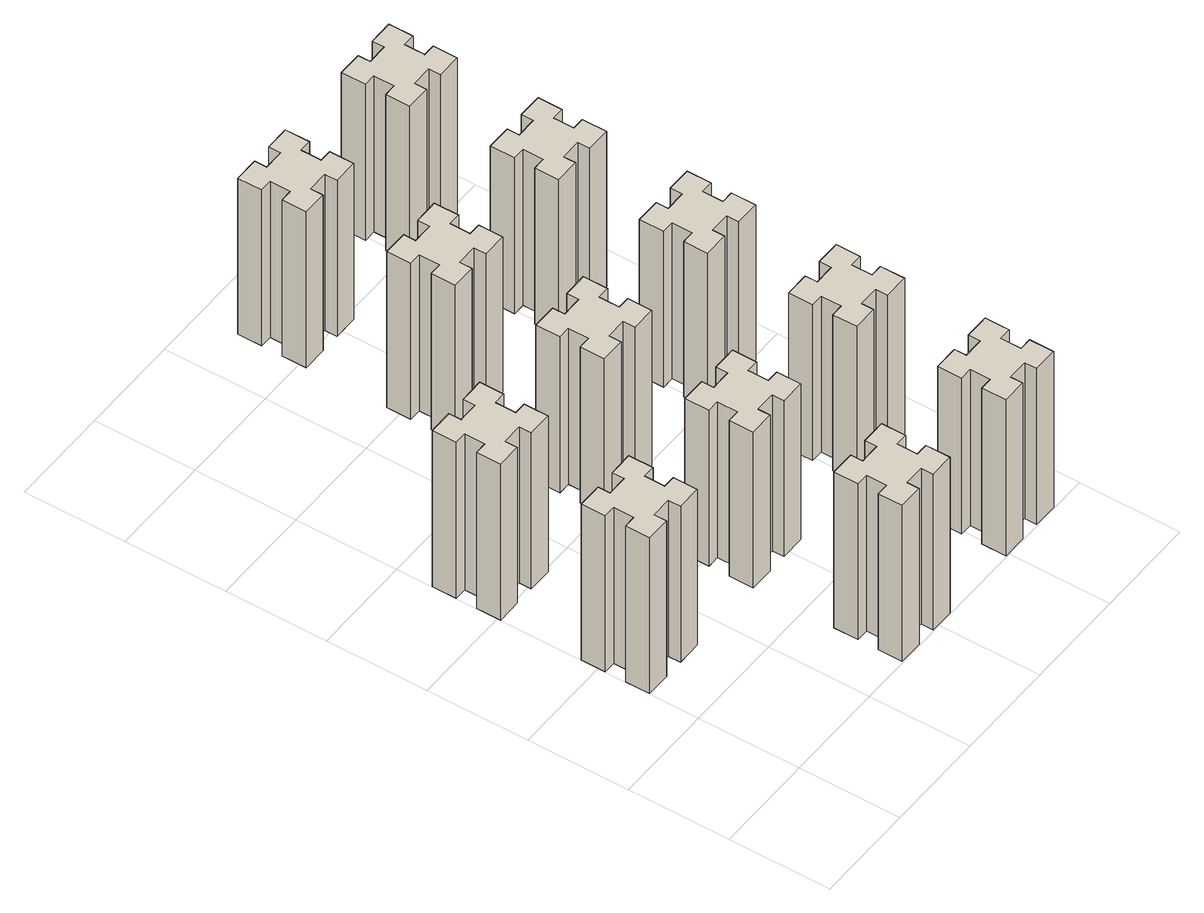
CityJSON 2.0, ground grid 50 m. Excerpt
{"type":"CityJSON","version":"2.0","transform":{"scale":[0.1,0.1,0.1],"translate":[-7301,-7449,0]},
"CityObjects":{
"building1":{"type":"Building","attributes":{"measuredHeight":90,"storeysAboveGround":30},"geometry":[{"type":"Solid","lod":"1","boundaries":[[[[0,1,2,3,4,5,6,7,8,9,10,11,12,13,14,15,16,17,18,19]],[[19,20,21,0]],[[0,21,22,1]],[[1,22,23,2]],[[2,23,24,3]],[[3,24,25,4]],[[4,25,26,5]],[[5,26,27,6]],[[6,27,28,7]],[[7,28,29,8]],[[8,29,30,9]],[[9,30,31,10]],[[10,31,32,11]],[[11,32,33,12]],[[12,33,34,13]],[[13,34,35,14]],[[14,35,36,15]],[[15,36,37,16]],[[16,37,38,17]],[[17,38,39,18]],[[18,39,20,19]],[[20,39,38,37,36,35,34,33,32,31,30,29,28,27,26,25,24,23,22,21]]]]}]},
"building2":{"type":"Building","attributes":{"measuredHeight":90,"storeysAboveGround":30},"geometry":[{"type":"Solid","lod":"1","boundaries":[[[[40,41,42,43,44,45,46,47,48,49,50,51,52,53,54,55,56,57,58,59]],[[59,60,61,40]],[[40,61,62,41]],[[41,62,63,42]],[[42,63,64,43]],[[43,64,65,44]],[[44,65,66,45]],[[45,66,67,46]],[[46,67,68,47]],[[47,68,69,48]],[[48,69,70,49]],[[49,70,71,50]],[[50,71,72,51]],[[51,72,73,52]],[[52,73,74,53]],[[53,74,75,54]],[[54,75,76,55]],[[55,76,77,56]],[[56,77,78,57]],[[57,78,79,58]],[[58,79,60,59]],[[60,79,78,77,76,75,74,73,72,71,70,69,68,67,66,65,64,63,62,61]]]]}]},
"building3":{"type":"Building","attributes":{"measuredHeight":90,"storeysAboveGround":30},"geometry":[{"type":"Solid","lod":"1","boundaries":[[[[80,81,82,83,84,85,86,87,88,89,90,91,92,93,94,95,96,97,98,99]],[[99,100,101,80]],[[80,101,102,81]],[[81,102,103,82]],[[82,103,104,83]],[[83,104,105,84]],[[84,105,106,85]],[[85,106,107,86]],[[86,107,108,87]],[[87,108,109,88]],[[88,109,110,89]],[[89,110,111,90]],[[90,111,112,91]],[[91,112,113,92]],[[92,113,114,93]],[[93,114,115,94]],[[94,115,116,95]],[[95,116,117,96]],[[96,117,118,97]],[[97,118,119,98]],[[98,119,100,99]],[[100,119,118,117,116,115,114,113,112,111,110,109,108,107,106,105,104,103,102,101]]]]}]},
"building4":{"type":"Building","attributes":{"measuredHeight":90,"storeysAboveGround":30},"geometry":[{"type":"Solid","lod":"1","boundaries":[[[[120,121,122,123,124,125,126,127,128,129,130,131,132,133,134,135,136,137,138,139]],[[139,140,141,120]],[[120,141,142,121]],[[121,142,143,122]],[[122,143,144,123]],[[123,144,145,124]],[[124,145,146,125]],[[125,146,147,126]],[[126,147,148,127]],[[127,148,149,128]],[[128,149,150,129]],[[129,150,151,130]],[[130,151,152,131]],[[131,152,153,132]],[[132,153,154,133]],[[133,154,155,134]],[[134,155,156,135]],[[135,156,157,136]],[[136,157,158,137]],[[137,158,159,138]],[[138,159,140,139]],[[140,159,158,157,156,155,154,153,152,151,150,149,148,147,146,145,144,143,142,141]]]]}]},
"building5":{"type":"Building","attributes":{"measuredHeight":90,"storeysAboveGround":30},"geometry":[{"type":"Solid","lod":"1","boundaries":[[[[160,161,162,163,164,165,166,167,168,169,170,171,172,173,174,175,176,177,178,179]],[[179,180,181,160]],[[160,181,182,161]],[[161,182,183,162]],[[162,183,184,163]],[[163,184,185,164]],[[164,185,186,165]],[[165,186,187,166]],[[166,187,188,167]],[[167,188,189,168]],[[168,189,190,169]],[[169,190,191,170]],[[170,191,192,171]],[[171,192,193,172]],[[172,193,194,173]],[[173,194,195,174]],[[174,195,196,175]],[[175,196,197,176]],[[176,197,198,177]],[[177,198,199,178]],[[178,199,180,179]],[[180,199,198,197,196,195,194,193,192,191,190,189,188,187,186,185,184,183,182,181]]]]}]},
"building6":{"type":"Building","attributes":{"measuredHeight":90,"storeysAboveGround":30},"geometry":[{"type":"Solid","lod":"1","boundaries":[[[[200,201,202,203,204,205,206,207,208,209,210,211,212,213,214,215,216,217,218,219]],[[219,220,221,200]],[[200,221,222,201]],[[201,222,223,202]],[[202,223,224,203]],[[203,224,225,204]],[[204,225,226,205]],[[205,226,227,206]],[[206,227,228,207]],[[207,228,229,208]],[[208,229,230,209]],[[209,230,231,210]],[[210,231,232,211]],[[211,232,233,212]],[[212,233,234,213]],[[213,234,235,214]],[[214,235,236,215]],[[215,236,237,216]],[[216,237,238,217]],[[217,238,239,218]],[[218,239,220,219]],[[220,239,238,237,236,235,234,233,232,231,230,229,228,227,226,225,224,223,222,221]]]]}]},
"building7":{"type":"Building","attributes":{"measuredHeight":90,"storeysAboveGround":30},"geometry":[{"type":"Solid","lod":"1","boundaries":[[[[240,241,242,243,244,245,246,247,248,249,250,251,252,253,254,255,256,257,258,259]],[[259,260,261,240]],[[240,261,262,241]],[[241,262,263,242]],[[242,263,264,243]],[[243,264,265,244]],[[244,265,266,245]],[[245,266,267,246]],[[246,267,268,247]],[[247,268,269,248]],[[248,269,270,249]],[[249,270,271,250]],[[250,271,272,251]],[[251,272,273,252]],[[252,273,274,253]],[[253,274,275,254]],[[254,275,276,255]],[[255,276,277,256]],[[256,277,278,257]],[[257,278,279,258]],[[258,279,260,259]],[[260,279,278,277,276,275,274,273,272,271,270,269,268,267,266,265,264,263,262,261]]]]}]},
"building8":{"type":"Building","attributes":{"measuredHeight":90,"storeysAboveGround":30},"geometry":[{"type":"Solid","lod":"1","boundaries":[[[[280,281,282,283,284,285,286,287,288,289,290,291,292,293,294,295,296,297,298,299]],[[299,300,301,280]],[[280,301,302,281]],[[281,302,303,282]],[[282,303,304,283]],[[283,304,305,284]],[[284,305,306,285]],[[285,306,307,286]],[[286,307,308,287]],[[287,308,309,288]],[[288,309,310,289]],[[289,310,311,290]],[[290,311,312,291]],[[291,312,313,292]],[[292,313,314,293]],[[293,314,315,294]],[[294,315,316,295]],[[295,316,317,296]],[[296,317,318,297]],[[297,318,319,298]],[[298,319,300,299]],[[300,319,318,317,316,315,314,313,312,311,310,309,308,307,306,305,304,303,302,301]]]]}]},
"building9":{"type":"Building","attributes":{"measuredHeight":90,"storeysAboveGround":30},"geometry":[{"type":"Solid","lod":"1","boundaries":[[[[320,321,322,323,324,325,326,327,328,329,330,331,332,333,334,335,336,337,338,339]],[[339,340,341,320]],[[320,341,342,321]],[[321,342,343,322]],[[322,343,344,323]],[[323,344,345,324]],[[324,345,346,325]],[[325,346,347,326]],[[326,347,348,327]],[[327,348,349,328]],[[328,349,350,329]],[[329,350,351,330]],[[330,351,352,331]],[[331,352,353,332]],[[332,353,354,333]],[[333,354,355,334]],[[334,355,356,335]],[[335,356,357,336]],[[336,357,358,337]],[[337,358,359,338]],[[338,359,340,339]],[[340,359,358,357,356,355,354,353,352,351,350,349,348,347,346,345,344,343,342,341]]]]}]},
"building10":{"type":"Building","attributes":{"measuredHeight":90,"storeysAboveGround":30},"geometry":[{"type":"Solid","lod":"1","boundaries":[[[[360,361,362,363,364,365,366,367,368,369,370,371,372,373,374,375,376,377,378,379]],[[379,380,381,360]],[[360,381,382,361]],[[361,382,383,362]],[[362,383,384,363]],[[363,384,385,364]],[[364,385,386,365]],[[365,386,387,366]],[[366,387,388,367]],[[367,388,389,368]],[[368,389,390,369]],[[369,390,391,370]],[[370,391,392,371]],[[371,392,393,372]],[[372,393,394,373]],[[373,394,395,374]],[[374,395,396,375]],[[375,396,397,376]],[[376,397,398,377]],[[377,398,399,378]],[[378,399,380,379]],[[380,399,398,397,396,395,394,393,392,391,390,389,388,387,386,385,384,383,382,381]]]]}]},
"building11":{"type":"Building","attributes":{"measuredHeight":90,"storeysAboveGround":30},"geometry":[{"type":"Solid","lod":"1","boundaries":[[[[400,401,402,403,404,405,406,407,408,409,410,411,412,413,414,415,416,417,418,419]],[[419,420,421,400]],[[400,421,422,401]],[[401,422,423,402]],[[402,423,424,403]],[[403,424,425,404]],[[404,425,426,405]],[[405,426,427,406]],[[406,427,428,407]],[[407,428,429,408]],[[408,429,430,409]],[[409,430,431,410]],[[410,431,432,411]],[[411,432,433,412]],[[412,433,434,413]],[[413,434,435,414]],[[414,435,436,415]],[[415,436,437,416]],[[416,437,438,417]],[[417,438,439,418]],[[418,439,420,419]],[[420,439,438,437,436,435,434,433,432,431,430,429,428,427,426,425,424,423,422,421]]]]}]},
"building12":{"type":"Building","attributes":{"measuredHeight":90,"storeysAboveGround":30},"geometry":[{"type":"Solid","lod":"1","boundaries":[[[[440,441,442,443,444,445,446,447,448,449,450,451,452,453,454,455,456,457,458,459]],[[459,460,461,440]],[[440,461,462,441]],[[441,462,463,442]],[[442,463,464,443]],[[443,464,465,444]],[[444,465,466,445]],[[445,466,467,446]],[[446,467,468,447]],[[447,468,469,448]],[[448,469,470,449]],[[449,470,471,450]],[[450,471,472,451]],[[451,472,473,452]],[[452,473,474,453]],[[453,474,475,454]],[[454,475,476,455]],[[455,476,477,456]],[[456,477,478,457]],[[457,478,479,458]],[[458,479,460,459]],[[460,479,478,477,476,475,474,473,472,471,470,469,468,467,466,465,464,463,462,461]]]]}]}
},
"vertices":[
[225,805,0],[125,805,0],[125,745,0],[5,745,0],[5,865,0],[65,865,0],[65,965,0],[5,965,0],[5,1085,0],[125,1085,0],[125,1025,0],[225,1025,0],[225,1085,0],[345,1085,0],[345,965,0],[285,965,0],[285,865,0],[345,865,0],[345,745,0],[225,745,0],[225,745,900],[225,805,900],[125,805,900],[125,745,900],[5,745,900],[5,865,900],[65,865,900],[65,965,900],[5,965,900],[5,1085,900],[125,1085,900],[125,1025,900],[225,1025,900],[225,1085,900],[345,1085,900],[345,965,900],[285,965,900],[285,865,900],[345,865,900],[345,745,900],
[225,1545,0],[125,1545,0],[125,1485,0],[5,1485,0],[5,1605,0],[65,1605,0],[65,1705,0],[5,1705,0],[5,1825,0],[125,1825,0],[125,1765,0],[225,1765,0],[225,1825,0],[345,1825,0],[345,1705,0],[285,1705,0],[285,1605,0],[345,1605,0],[345,1485,0],[225,1485,0],[225,1485,900],[225,1545,900],[125,1545,900],[125,1485,900],[5,1485,900],[5,1605,900],[65,1605,900],[65,1705,900],[5,1705,900],[5,1825,900],[125,1825,900],[125,1765,900],[225,1765,900],[225,1825,900],[345,1825,900],[345,1705,900],[285,1705,900],[285,1605,900],[345,1605,900],[345,1485,900],
[965,65,0],[865,65,0],[865,5,0],[745,5,0],[745,125,0],[805,125,0],[805,225,0],[745,225,0],[745,345,0],[865,345,0],[865,285,0],[965,285,0],[965,345,0],[1085,345,0],[1085,225,0],[1025,225,0],[1025,125,0],[1085,125,0],[1085,5,0],[965,5,0],[965,5,900],[965,65,900],[865,65,900],[865,5,900],[745,5,900],[745,125,900],[805,125,900],[805,225,900],[745,225,900],[745,345,900],[865,345,900],[865,285,900],[965,285,900],[965,345,900],[1085,345,900],[1085,225,900],[1025,225,900],[1025,125,900],[1085,125,900],[1085,5,900],
[965,805,0],[865,805,0],[865,745,0],[745,745,0],[745,865,0],[805,865,0],[805,965,0],[745,965,0],[745,1085,0],[865,1085,0],[865,1025,0],[965,1025,0],[965,1085,0],[1085,1085,0],[1085,965,0],[1025,965,0],[1025,865,0],[1085,865,0],[1085,745,0],[965,745,0],[965,745,900],[965,805,900],[865,805,900],[865,745,900],[745,745,900],[745,865,900],[805,865,900],[805,965,900],[745,965,900],[745,1085,900],[865,1085,900],[865,1025,900],[965,1025,900],[965,1085,900],[1085,1085,900],[1085,965,900],[1025,965,900],[1025,865,900],[1085,865,900],[1085,745,900],
[965,1545,0],[865,1545,0],[865,1485,0],[745,1485,0],[745,1605,0],[805,1605,0],[805,1705,0],[745,1705,0],[745,1825,0],[865,1825,0],[865,1765,0],[965,1765,0],[965,1825,0],[1085,1825,0],[1085,1705,0],[1025,1705,0],[1025,1605,0],[1085,1605,0],[1085,1485,0],[965,1485,0],[965,1485,900],[965,1545,900],[865,1545,900],[865,1485,900],[745,1485,900],[745,1605,900],[805,1605,900],[805,1705,900],[745,1705,900],[745,1825,900],[865,1825,900],[865,1765,900],[965,1765,900],[965,1825,900],[1085,1825,900],[1085,1705,900],[1025,1705,900],[1025,1605,900],[1085,1605,900],[1085,1485,900],
[965,2285,0],[865,2285,0],[865,2225,0],[745,2225,0],[745,2345,0],[805,2345,0],[805,2445,0],[745,2445,0],[745,2565,0],[865,2565,0],[865,2505,0],[965,2505,0],[965,2565,0],[1085,2565,0],[1085,2445,0],[1025,2445,0],[1025,2345,0],[1085,2345,0],[1085,2225,0],[965,2225,0],[965,2225,900],[965,2285,900],[865,2285,900],[865,2225,900],[745,2225,900],[745,2345,900],[805,2345,900],[805,2445,900],[745,2445,900],[745,2565,900],[865,2565,900],[865,2505,900],[965,2505,900],[965,2565,900],[1085,2565,900],[1085,2445,900],[1025,2445,900],[1025,2345,900],[1085,2345,900],[1085,2225,900],
[1705,65,0],[1605,65,0],[1605,5,0],[1485,5,0],[1485,125,0],[1545,125,0],[1545,225,0],[1485,225,0],[1485,345,0],[1605,345,0],[1605,285,0],[1705,285,0],[1705,345,0],[1825,345,0],[1825,225,0],[1765,225,0],[1765,125,0],[1825,125,0],[1825,5,0],[1705,5,0],[1705,5,900],[1705,65,900],[1605,65,900],[1605,5,900],[1485,5,900],[1485,125,900],[1545,125,900],[1545,225,900],[1485,225,900],[1485,345,900],[1605,345,900],[1605,285,900],[1705,285,900],[1705,345,900],[1825,345,900],[1825,225,900],[1765,225,900],[1765,125,900],[1825,125,900],[1825,5,900],
[965,3025,0],[865,3025,0],[865,2965,0],[745,2965,0],[745,3085,0],[805,3085,0],[805,3185,0],[745,3185,0],[745,3305,0],[865,3305,0],[865,3245,0],[965,3245,0],[965,3305,0],[1085,3305,0],[1085,3185,0],[1025,3185,0],[1025,3085,0],[1085,3085,0],[1085,2965,0],[965,2965,0],[965,2965,900],[965,3025,900],[865,3025,900],[865,2965,900],[745,2965,900],[745,3085,900],[805,3085,900],[805,3185,900],[745,3185,900],[745,3305,900],[865,3305,900],[865,3245,900],[965,3245,900],[965,3305,900],[1085,3305,900],[1085,3185,900],[1025,3185,900],[1025,3085,900],[1085,3085,900],[1085,2965,900],
[1705,805,0],[1605,805,0],[1605,745,0],[1485,745,0],[1485,865,0],[1545,865,0],[1545,965,0],[1485,965,0],[1485,1085,0],[1605,1085,0],[1605,1025,0],[1705,1025,0],[1705,1085,0],[1825,1085,0],[1825,965,0],[1765,965,0],[1765,865,0],[1825,865,0],[1825,745,0],[1705,745,0],[1705,745,900],[1705,805,900],[1605,805,900],[1605,745,900],[1485,745,900],[1485,865,900],[1545,865,900],[1545,965,900],[1485,965,900],[1485,1085,900],[1605,1085,900],[1605,1025,900],[1705,1025,900],[1705,1085,900],[1825,1085,900],[1825,965,900],[1765,965,900],[1765,865,900],[1825,865,900],[1825,745,900],
[1705,1545,0],[1605,1545,0],[1605,1485,0],[1485,1485,0],[1485,1605,0],[1545,1605,0],[1545,1705,0],[1485,1705,0],[1485,1825,0],[1605,1825,0],[1605,1765,0],[1705,1765,0],[1705,1825,0],[1825,1825,0],[1825,1705,0],[1765,1705,0],[1765,1605,0],[1825,1605,0],[1825,1485,0],[1705,1485,0],[1705,1485,900],[1705,1545,900],[1605,1545,900],[1605,1485,900],[1485,1485,900],[1485,1605,900],[1545,1605,900],[1545,1705,900],[1485,1705,900],[1485,1825,900],[1605,1825,900],[1605,1765,900],[1705,1765,900],[1705,1825,900],[1825,1825,900],[1825,1705,900],[1765,1705,900],[1765,1605,900],[1825,1605,900],[1825,1485,900],
[1705,2285,0],[1605,2285,0],[1605,2225,0],[1485,2225,0],[1485,2345,0],[1545,2345,0],[1545,2445,0],[1485,2445,0],[1485,2565,0],[1605,2565,0],[1605,2505,0],[1705,2505,0],[1705,2565,0],[1825,2565,0],[1825,2445,0],[1765,2445,0],[1765,2345,0],[1825,2345,0],[1825,2225,0],[1705,2225,0],[1705,2225,900],[1705,2285,900],[1605,2285,900],[1605,2225,900],[1485,2225,900],[1485,2345,900],[1545,2345,900],[1545,2445,900],[1485,2445,900],[1485,2565,900],[1605,2565,900],[1605,2505,900],[1705,2505,900],[1705,2565,900],[1825,2565,900],[1825,2445,900],[1765,2445,900],[1765,2345,900],[1825,2345,900],[1825,2225,900],
[1705,3025,0],[1605,3025,0],[1605,2965,0],[1485,2965,0],[1485,3085,0],[1545,3085,0],[1545,3185,0],[1485,3185,0],[1485,3305,0],[1605,3305,0],[1605,3245,0],[1705,3245,0],[1705,3305,0],[1825,3305,0],[1825,3185,0],[1765,3185,0],[1765,3085,0],[1825,3085,0],[1825,2965,0],[1705,2965,0],[1705,2965,900],[1705,3025,900],[1605,3025,900],[1605,2965,900],[1485,2965,900],[1485,3085,900],[1545,3085,900],[1545,3185,900],[1485,3185,900],[1485,3305,900],[1605,3305,900],[1605,3245,900],[1705,3245,900],[1705,3305,900],[1825,3305,900],[1825,3185,900],[1765,3185,900],[1765,3085,900],[1825,3085,900],[1825,2965,900]
]}
